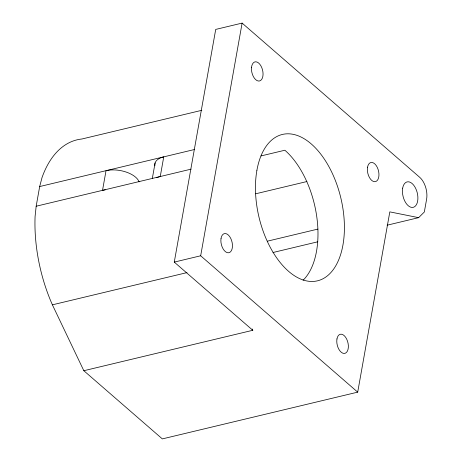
<?xml version="1.0" encoding="UTF-8"?>
<svg xmlns="http://www.w3.org/2000/svg" width="462" height="462" viewBox="0 0 462 462"><rect width="100%" height="100%" fill="white"/><g stroke="black" fill="none" stroke-linecap="round" stroke-linejoin="round"><path stroke-width="0.69" d="M201.819 110.303L81.936 138.993A117.798 65.783 76.5 0 0 42.013 177.604L39.674 186.556L36.169 206.225L35.083 216.516A117.798 65.783 76.5 0 0 52.397 304.828L83.83 370.72L162.347 438.9L357.704 392.146L389.818 211.879L418.63 217.66L424.33 211.994L426.599 199.284A16.361 9.136 76.5 0 0 419.715 177.316L242.117 23.1L215.719 29.418L174.272 262.104L252.789 330.284L83.83 370.72M152.345 178.367L155.099 162.913M357.704 392.146L200.67 255.786L242.117 23.1M39.674 186.556L194.612 149.48M36.169 206.225L191.101 169.144M261.047 155.931L284.863 150.231A75.26 42.03 76.5 0 1 316.759 216.684A75.26 42.03 76.5 0 1 303.095 280.249M255.786 193.774L306.918 181.537M174.272 262.104L200.67 255.786M267.463 241.158L317.891 229.088M52.397 304.828L187 272.609M272.984 252.512L317.798 241.788M387.121 225.196L418.63 217.66M252.171 328.99L252.789 330.284M139.097 181.872A21.46 10.955 10.1 0 0 106.035 170.674L102.529 190.344A21.46 10.955 10.1 0 1 105.249 189.847M154.886 165.777A21.46 10.961 10.1 0 1 163.75 156.861L160.245 176.53A21.46 10.961 10.1 0 0 156.785 177.679M367.55 167.204A9.818 5.48 76.5 0 0 374.682 181.705A9.818 5.48 76.5 0 0 377.246 167.313A9.818 5.48 76.5 0 0 367.55 167.204M256.912 170.287A75.26 42.03 76.5 0 0 311.584 281.468A75.26 42.03 76.5 0 0 331.237 171.113A75.26 42.03 76.5 0 0 256.912 170.287M336.96 338.946A9.818 5.48 76.5 0 0 344.092 353.447A9.818 5.48 76.5 0 0 346.656 339.056A9.818 5.48 76.5 0 0 336.96 338.946M251.501 67.718A9.818 5.48 76.5 0 0 259.517 80.983A9.818 5.48 76.5 0 0 260.753 65.587A9.818 5.48 76.5 0 0 251.501 67.718M221.055 238.3A9.818 5.48 76.5 0 0 228.188 252.801A9.818 5.48 76.5 0 0 230.752 238.409A9.818 5.48 76.5 0 0 221.055 238.3M402.685 188.115A13.086 7.311 76.5 0 0 412.191 207.45A13.086 7.311 76.5 0 0 415.609 188.259A13.086 7.311 76.5 0 0 402.685 188.115"/></g></svg>
